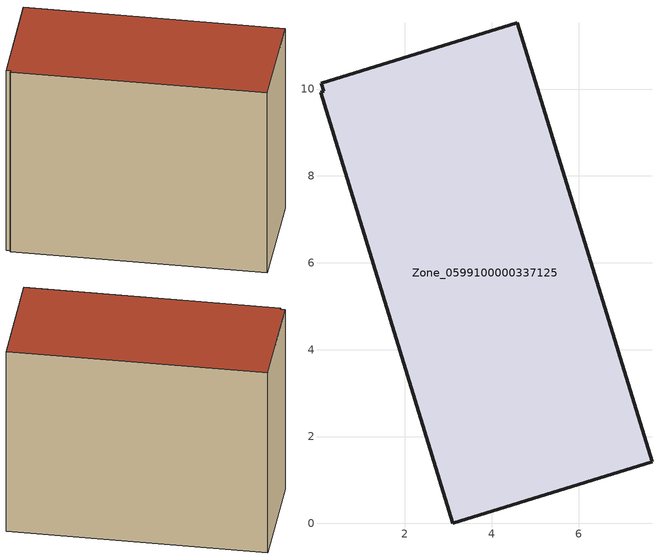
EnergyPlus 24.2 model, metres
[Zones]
Zone_0599100000337125
 floor ground (C_G): 0.08,10.13 4.59,11.53 7.69,1.42 3.1,0 0.06,9.93 0.14,9.95 z0.18
 wall outside (C_F): 7.69,1.42 4.59,11.53 0.08,10.13 0.14,9.95 0.06,9.93 3.1,0 7.69,1.42 z0.18:8.71
 roof outside (C_R): 4.59,11.53 0.08,10.13 0.14,9.95 0.06,9.93 3.1,0 7.69,1.42 z8.71
[BUILDING]
Pand.0599100000337125: North Axis=0; Terrain=City; Loads Convergence Tolerance Value=0.04; Temperature Convergence Tolerance Value=0.4; Solar Distribution=FullExterior; Maximum Number of Warmup Days=25; Minimum Number of Warmup Days=1
[Site:Location]
Rotterdam.The.Hague.AP_ZH_NLD Design_Conditions: Latitude=51.96; Longitude=4.45; Time Zone=1; Elevation=-4.5
[SITE:GROUNDTEMPERATURE:BUILDINGSURFACE]
18, 18, 18, 18, 18, 18, 18, 18, 18, 18, 18, 18
[MATERIAL] Thermal Absorptance=0.9; Solar Absorptance=0.7; Visible Absorptance=0.7
Name | Roughness | Thickness | Conductivity | Density | Specific Heat
G.TI.1975-1991 | MediumSmooth | 0.15 | 0.288461 | 540 | 1210
F.TI.1975-1991 | Rough | 0.3 | 0.230769 | 1920 | 840
R.TI.1975-1991 | MediumRough | 0.2 | 0.153846 | 1500 | 1000
[CONSTRUCTION]
C_G: G.TI.1975-1991
C_F: F.TI.1975-1991
C_R: R.TI.1975-1991
[ZONE]
Zone_0599100000337125: Type=1; Multiplier=1; Ceiling Height=Autocalculate; Volume=Autocalculate; Floor Area=autocalculate; Part of Total Floor Area=Yes
[ZONEINFILTRATION:DESIGNFLOWRATE]
Infil_Zone_0599100000337125: Zone or ZoneList or Space or SpaceList=Zone_0599100000337125; Schedule=AlwaysOn; Design Flow Rate Calculation Method=Flow/Area; Flow Rate per Floor Area=0.003; Constant Term Coefficient=1; Temperature Term Coefficient=0; Velocity Term Coefficient=0; Velocity Squared Term Coefficient=0
[HVACTEMPLATE:ZONE:IDEALLOADSAIRSYSTEM]
Zone_0599100000337125: Maximum Heating Supply Air Temperature=50; Minimum Cooling Supply Air Temperature=13; Maximum Heating Supply Air Humidity Ratio=0.0156; Minimum Cooling Supply Air Humidity Ratio=0.0077; Heating Limit=NoLimit; Cooling Limit=NoLimit; Dehumidification Control Type=ConstantSensibleHeatRatio; Cooling Sensible Heat Ratio=0.7; Dehumidification Setpoint=60; Humidification Control Type=None; Humidification Setpoint=30; Outdoor Air Method=None; Outdoor Air Flow Rate per Person=0.00944; Outdoor Air Flow Rate per Zone Floor Area=0; Outdoor Air Flow Rate per Zone=0; Demand Controlled Ventilation Type=None; Outdoor Air Economizer Type=NoEconomizer; Heat Recovery Type=None; Sensible Heat Recovery Effectiveness=0.7; Latent Heat Recovery Effectiveness=0.65
[ZONECONTROL:THERMOSTAT]
ThermostatControl_Zone_0599100000337125: Zone or ZoneList=Zone_0599100000337125; Control Type Schedule=DualSetpointControlType; Control 1=Thermostat_Zone_0599100000337125; Temperature Difference Between Cutout And Setpoint=0
[THERMOSTATSETPOINT:DUALSETPOINT]
Thermostat_Zone_0599100000337125: Heating Setpoint Temperature Schedule=HeatingSetpoint_Zone_0599100000337125; Cooling Setpoint Temperature Schedule=CoolingSetpoint_Zone_0599100000337125
[SCHEDULE:COMPACT]
HeatingSetpoint_Zone_0599100000337125: Through: 12/31, For: AllDays, Until: 24:00, 21
CoolingSetpoint_Zone_0599100000337125: Through: 12/31, For: AllDays, Until: 24:00, 24
DualSetpointControlType: Through: 12/31, For: AllDays, Until: 24:00, 4
AlwaysOn: Through: 12/31, For: AllDays, Until: 24:00, 1
